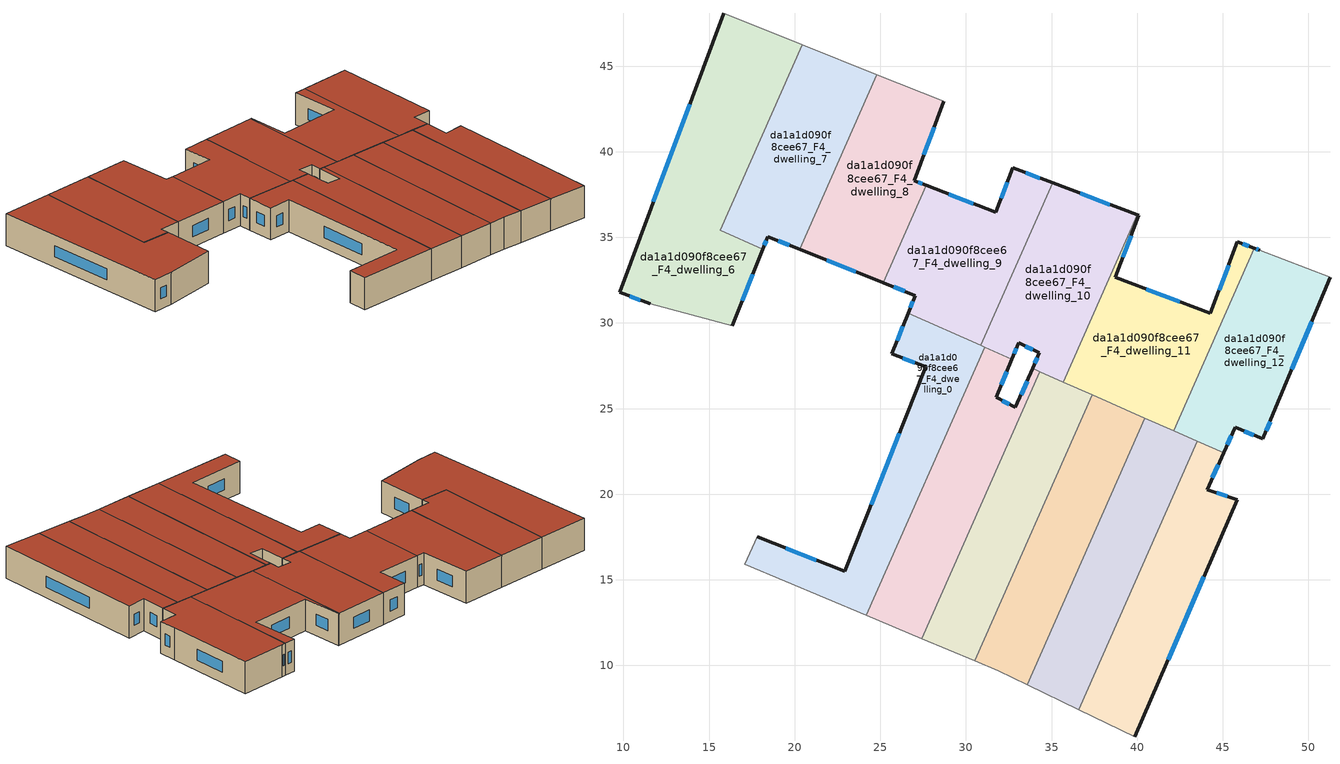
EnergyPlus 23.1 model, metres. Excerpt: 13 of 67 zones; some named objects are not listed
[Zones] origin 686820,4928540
da1a1d090f8cee67_F4_dwelling_0
 floor to da1a1d090f8cee67_F3_dwelling_0 (EU_floor_Construction): 31.08,28.59 24.17,12.94 17.09,15.91 17.81,17.51 22.93,15.49 27.64,27.43 25.68,28.2 26.61,30.57 z12
 wall outside (EU_wall_Construction): 26.61,30.57 25.68,28.2 27.64,27.43 22.93,15.49 17.81,17.51 z12:15
 wall to da1a1d090f8cee67_F4_dwelling_1 (EU_wall_Construction): 24.17,12.94 31.08,28.59 z12:15
 wall adiabatic (EU_wall_Construction): 17.81,17.51 17.09,15.91 24.17,12.94 z12:15
 wall to da1a1d090f8cee67_F4_dwelling_9 (EU_wall_Construction): 30.86,28.69 26.61,30.57 z12:15
 wall to da1a1d090f8cee67_F4_dwelling_10 (EU_wall_Construction): 31.08,28.59 30.86,28.69 z12:15
 window (EU_Window_Construction): 26.11,23.55 24.46,19.38 / 26.31,27.95 27,27.68 / 26.31,29.8 25.98,28.97 / 21.26,16.15 19.47,16.86 z12.98:14.02
 roof outside (EU_roof_Construction): 24.17,12.94 31.08,28.59 26.61,30.57 25.68,28.2 27.64,27.43 22.93,15.49 17.81,17.51 17.09,15.91 z15
da1a1d090f8cee67_F4_dwelling_1
 floor to da1a1d090f8cee67_F3_dwelling_1 (EU_floor_Construction): 33.89,27.35 34.31,27.16 27.42,11.57 24.17,12.94 31.08,28.59 32.68,27.89 31.77,25.66 32.89,25.08 z12
 wall outside (EU_wall_Construction): 33.89,27.35 32.89,25.08 31.77,25.66 32.68,27.89 z12:15
 wall to da1a1d090f8cee67_F4_dwelling_2 (EU_wall_Construction): 27.42,11.57 34.31,27.16 z12:15
 wall adiabatic (EU_wall_Construction): 24.17,12.94 27.42,11.57 z12:15
 wall to da1a1d090f8cee67_F4_dwelling_10 (EU_wall_Construction): 34.31,27.16 33.89,27.35 / 32.68,27.89 31.08,28.59 z12:15
 window (EU_Window_Construction): 32.06,26.38 32.38,27.16 / 32.52,25.27 32.13,25.47 / 33.57,26.61 33.22,25.82 z12.98:14.02
 roof outside (EU_roof_Construction): 27.42,11.57 34.31,27.16 33.89,27.35 32.89,25.08 31.77,25.66 32.68,27.89 31.08,28.59 24.17,12.94 z15
da1a1d090f8cee67_F4_dwelling_10
 floor to da1a1d090f8cee67_F3_dwelling_10 (EU_floor_Construction): 40.01,36.31 35.69,26.55 33.89,27.35 34.29,28.25 33.07,28.84 32.68,27.89 30.86,28.69 35.06,38.17 z12
 wall outside (EU_wall_Construction): 32.68,27.89 33.07,28.84 34.29,28.25 33.89,27.35 / 40.01,36.31 35.06,38.17 z12:15
 wall to da1a1d090f8cee67_F4_dwelling_9 (EU_wall_Construction): 35.06,38.17 30.86,28.69 z12:15
 wall to da1a1d090f8cee67_F4_dwelling_11 (EU_wall_Construction): 35.69,26.55 40.01,36.31 z12:15
 wall to da1a1d090f8cee67_F4_dwelling_2 (EU_wall_Construction): 34.31,27.16 35.69,26.55 z12:15
 window (EU_Window_Construction): 34.16,27.96 34.02,27.64 / 33.47,28.65 33.89,28.45 / 32.8,28.2 32.94,28.53 / 38.4,36.92 36.67,37.57 z12.98:14.02
 roof outside (EU_roof_Construction): 35.69,26.55 40.01,36.31 35.06,38.17 30.86,28.69 32.68,27.89 33.07,28.84 34.29,28.25 33.89,27.35 z15
da1a1d090f8cee67_F4_dwelling_11
 floor to da1a1d090f8cee67_F3_dwelling_11 (EU_floor_Construction): 45.85,34.74 46.84,34.36 42.13,23.71 35.69,26.55 40.01,36.31 40.09,36.28 38.72,32.66 44.28,30.56 z12
 wall outside (EU_wall_Construction): 46.84,34.36 45.85,34.74 44.28,30.56 38.72,32.66 40.09,36.28 40.01,36.31 z12:15
 wall to da1a1d090f8cee67_F4_dwelling_12 (EU_wall_Construction): 42.13,23.71 46.84,34.36 z12:15
 wall to da1a1d090f8cee67_F4_dwelling_3 (EU_wall_Construction): 37.38,25.81 40.45,24.45 z12:15
 wall to da1a1d090f8cee67_F4_dwelling_2 (EU_wall_Construction): 35.69,26.55 37.38,25.81 z12:15
 wall to da1a1d090f8cee67_F4_dwelling_4 (EU_wall_Construction): 40.45,24.45 42.13,23.7 z12:15
 window (EU_Window_Construction): 45.34,33.38 44.79,31.92 / 46.52,34.48 46.17,34.62 / 39.16,33.84 39.64,35.1 / 42.47,31.24 40.53,31.98 z12.98:14.02
 roof outside (EU_roof_Construction): 42.13,23.71 46.84,34.36 45.85,34.74 44.28,30.56 38.72,32.66 40.09,36.28 40.01,36.31 35.69,26.55 z15
da1a1d090f8cee67_F4_dwelling_12
 floor to da1a1d090f8cee67_F3_dwelling_12 (EU_floor_Construction): 51.26,32.66 47.96,24.73 47.34,23.23 45.72,23.9 45.05,22.42 42.13,23.71 46.84,34.36 47.16,34.24 z12
 wall outside (EU_wall_Construction): 45.05,22.42 45.72,23.9 47.34,23.23 47.96,24.73 51.26,32.66 / 47.16,34.24 46.84,34.36 z12:15
 wall adiabatic (EU_wall_Construction): 51.26,32.66 47.16,34.24 z12:15
 wall to da1a1d090f8cee67_F4_dwelling_5 (EU_wall_Construction): 43.51,23.1 45.05,22.42 z12:15
 wall to da1a1d090f8cee67_F4_dwelling_4 (EU_wall_Construction): 42.13,23.7 43.51,23.1 z12:15
 window (EU_Window_Construction): 47.54,23.72 47.75,24.24 / 46.24,23.68 46.81,23.45 / 45.26,22.9 45.5,23.42 / 47.06,34.28 46.95,34.32 / 49.03,27.31 50.18,30.08 z12.98:14.02
 roof outside (EU_roof_Construction): 47.34,23.23 47.96,24.73 51.26,32.66 47.16,34.24 46.84,34.36 42.13,23.71 45.05,22.42 45.72,23.9 z15
da1a1d090f8cee67_F4_dwelling_2
 floor to da1a1d090f8cee67_F3_dwelling_2 (EU_floor_Construction): 37.38,25.81 30.51,10.27 27.42,11.57 34.31,27.16 z12
 wall to da1a1d090f8cee67_F4_dwelling_3 (EU_wall_Construction): 30.51,10.27 37.38,25.81 z12:15
 wall adiabatic (EU_wall_Construction): 27.42,11.57 30.51,10.27 z12:15
 roof outside (EU_roof_Construction): 30.51,10.27 37.38,25.81 34.31,27.16 27.42,11.57 z15
da1a1d090f8cee67_F4_dwelling_3
 floor to da1a1d090f8cee67_F3_dwelling_3 (EU_floor_Construction): 40.45,24.45 33.57,8.88 31.9,9.68 30.51,10.27 37.38,25.81 z12
 wall to da1a1d090f8cee67_F4_dwelling_4 (EU_wall_Construction): 33.57,8.88 40.45,24.45 z12:15
 wall adiabatic (EU_wall_Construction): 30.51,10.27 31.9,9.68 33.57,8.88 z12:15
 roof outside (EU_roof_Construction): 33.57,8.88 40.45,24.45 37.38,25.81 30.51,10.27 31.9,9.68 z15
da1a1d090f8cee67_F4_dwelling_4
 floor to da1a1d090f8cee67_F3_dwelling_4 (EU_floor_Construction): 43.51,23.1 36.58,7.43 33.57,8.88 40.45,24.45 z12
 wall to da1a1d090f8cee67_F4_dwelling_5 (EU_wall_Construction): 36.58,7.43 43.51,23.1 z12:15
 wall adiabatic (EU_wall_Construction): 33.57,8.88 36.58,7.43 z12:15
 roof outside (EU_roof_Construction): 36.58,7.43 43.51,23.1 40.45,24.45 33.57,8.88 z15
da1a1d090f8cee67_F4_dwelling_5
 floor to da1a1d090f8cee67_F3_dwelling_5 (EU_floor_Construction): 45.05,22.42 44.08,20.27 45.83,19.69 39.87,5.84 36.58,7.43 43.51,23.1 z12
 wall outside (EU_wall_Construction): 39.87,5.84 45.83,19.69 44.08,20.27 45.05,22.42 z12:15
 wall adiabatic (EU_wall_Construction): 36.58,7.43 39.87,5.84 z12:15
 window (EU_Window_Construction): 44.39,20.97 44.73,21.72 / 45.26,19.88 44.65,20.08 / 41.8,10.35 43.89,15.19 z12.98:14.02
 roof outside (EU_roof_Construction): 39.87,5.84 45.83,19.69 44.08,20.27 45.05,22.42 43.51,23.1 36.58,7.43 z15
da1a1d090f8cee67_F4_dwelling_6
 floor to da1a1d090f8cee67_F3_dwelling_6 (EU_floor_Construction): 20.45,46.24 15.66,35.41 18.14,34.31 16.35,29.84 11.57,31.12 9.77,31.79 15.85,48.08 z12
 wall outside (EU_wall_Construction): 16.35,29.84 18.14,34.31 / 15.85,48.08 9.77,31.79 11.57,31.12 z12:15
 wall adiabatic (EU_wall_Construction): 20.45,46.24 15.85,48.08 / 11.57,31.12 16.35,29.84 z12:15
 wall to da1a1d090f8cee67_F4_dwelling_7 (EU_wall_Construction): 18.14,34.31 15.66,35.41 20.45,46.24 z12:15
 window (EU_Window_Construction): 16.93,31.3 17.55,32.86 / 10.35,31.58 10.98,31.34 / 13.87,42.78 11.74,37.09 z12.98:14.02
 roof outside (EU_roof_Construction): 16.35,29.84 18.14,34.31 15.66,35.41 20.45,46.24 15.85,48.08 9.77,31.79 11.57,31.12 z15
da1a1d090f8cee67_F4_dwelling_7
 floor to da1a1d090f8cee67_F3_dwelling_7 (EU_floor_Construction): 24.79,44.51 20.28,34.3 18.43,35.04 18.14,34.31 15.66,35.41 20.45,46.24 z12
 wall outside (EU_wall_Construction): 18.14,34.31 18.43,35.04 20.28,34.3 z12:15
 wall adiabatic (EU_wall_Construction): 24.79,44.51 20.45,46.24 z12:15
 wall to da1a1d090f8cee67_F4_dwelling_8 (EU_wall_Construction): 20.28,34.3 24.79,44.51 z12:15
 window (EU_Window_Construction): 18.23,34.55 18.33,34.81 / 19.03,34.8 19.68,34.54 z12.98:14.02
 roof outside (EU_roof_Construction): 20.28,34.3 24.79,44.51 20.45,46.24 15.66,35.41 18.14,34.31 18.43,35.04 z15
da1a1d090f8cee67_F4_dwelling_8
 floor to da1a1d090f8cee67_F3_dwelling_8 (EU_floor_Construction): 28.71,42.94 26.98,38.31 27.68,38.04 25.16,32.35 20.28,34.3 24.79,44.51 z12
 wall outside (EU_wall_Construction): 20.28,34.3 25.16,32.35 / 27.68,38.04 26.98,38.31 28.71,42.94 z12:15
 wall to da1a1d090f8cee67_F4_dwelling_9 (EU_wall_Construction): 25.16,32.35 27.68,38.04 z12:15
 wall adiabatic (EU_wall_Construction): 28.71,42.94 24.79,44.51 z12:15
 window (EU_Window_Construction): 21.87,33.67 23.57,32.98 / 27.54,39.82 28.14,41.44 / 27.45,38.13 27.2,38.22 z12.98:14.02
 roof outside (EU_roof_Construction): 25.16,32.35 27.68,38.04 26.98,38.31 28.71,42.94 24.79,44.51 20.28,34.3 z15
da1a1d090f8cee67_F4_dwelling_9
 floor to da1a1d090f8cee67_F3_dwelling_9 (EU_floor_Construction): 35.06,38.17 30.86,28.69 26.61,30.57 27.03,31.6 25.16,32.35 27.68,38.04 31.75,36.45 32.73,39.05 z12
 wall outside (EU_wall_Construction): 25.16,32.35 27.03,31.6 26.61,30.57 / 35.06,38.17 32.73,39.05 31.75,36.45 27.68,38.04 z12:15
 window (EU_Window_Construction): 26.89,31.27 26.75,30.9 / 25.77,32.11 26.42,31.85 / 30.42,36.97 29,37.52 / 32.41,38.21 32.07,37.3 / 34.3,38.46 33.48,38.77 z12.98:14.02
 roof outside (EU_roof_Construction): 30.86,28.69 35.06,38.17 32.73,39.05 31.75,36.45 27.68,38.04 25.16,32.35 27.03,31.6 26.61,30.57 z15
[Building]
EU S2 Campaign: North Axis=0; Terrain=City; Solar Distribution=FullExterior
[Site:Location]
Bologna: Latitude=44.5; Longitude=11.25; Time Zone=1; Elevation=37
[SizingPeriod:WeatherFileDays]
AnnualSizingPeriod: Begin Month=1; Begin Day of Month=1; End Month=12; End Day of Month=31; Day of Week for Start Day=Monday; Use Weather File Daylight Saving Period=No; Use Weather File Rain and Snow Indicators=No
[MATERIAL]
EU_InternalMass_Material: Roughness=MediumRough; Thickness=0.1; Conductivity=1; Density=1800; Specific Heat=900; Thermal Absorptance=0.9; Solar Absorptance=0.7; Visible Absorptance=0.7
[MATERIAL:NOMASS] Roughness=MediumRough; Thermal Absorptance=0.9; Solar Absorptance=0.7; Visible Absorptance=0.7
Name | Thermal Resistance
EU_wall_NoMass | 0.905828
EU_roof_NoMass | 0.37593
EU_floor_NoMass | 0.67114
[WINDOWMATERIAL:SIMPLEGLAZINGSYSTEM]
EU_Window_SimpleGlazing: UFactor=4.52486; Solar Heat Gain Coefficient=0.85; Visible Transmittance=0.85
[CONSTRUCTION]
EU_wall_Construction: EU_wall_NoMass
EU_roof_Construction: EU_roof_NoMass
EU_floor_Construction: EU_floor_NoMass
EU_Window_Construction: EU_Window_SimpleGlazing
EU_InternalMass_Construction: EU_InternalMass_Material
[ZONE] Type=1; Multiplier=1; Ceiling Height=autocalculate; Floor Area=autocalculate; Part of Total Floor Area=Yes
Name | Volume
da1a1d090f8cee67_F4_dwelling_0 | 171.283
da1a1d090f8cee67_F4_dwelling_1 | 171.229
da1a1d090f8cee67_F4_dwelling_10 | 162.543
da1a1d090f8cee67_F4_dwelling_11; da1a1d090f8cee67_F4_dwelling_8 | 162.539
da1a1d090f8cee67_F4_dwelling_12 | 162.53
da1a1d090f8cee67_F4_dwelling_2 | 171.272
da1a1d090f8cee67_F4_dwelling_3 | 171.254
da1a1d090f8cee67_F4_dwelling_4 | 171.237
da1a1d090f8cee67_F4_dwelling_5 | 171.275
da1a1d090f8cee67_F4_dwelling_6 | 272.724
da1a1d090f8cee67_F4_dwelling_7 | 162.545
da1a1d090f8cee67_F4_dwelling_9 | 162.536
[INTERNALMASS] Construction=EU_InternalMass_Construction
Name | Zone or ZoneList | Surface Area
da1a1d090f8cee67_F4_dwelling_0_EU_InternalMass | da1a1d090f8cee67_F4_dwelling_0 | 57.0944
da1a1d090f8cee67_F4_dwelling_1_EU_InternalMass | da1a1d090f8cee67_F4_dwelling_1 | 57.0756
da1a1d090f8cee67_F4_dwelling_2_EU_InternalMass | da1a1d090f8cee67_F4_dwelling_2 | 57.0906
da1a1d090f8cee67_F4_dwelling_3_EU_InternalMass | da1a1d090f8cee67_F4_dwelling_3 | 57.085
da1a1d090f8cee67_F4_dwelling_4_EU_InternalMass | da1a1d090f8cee67_F4_dwelling_4 | 57.0785
da1a1d090f8cee67_F4_dwelling_5_EU_InternalMass | da1a1d090f8cee67_F4_dwelling_5 | 57.0916
da1a1d090f8cee67_F4_dwelling_6_EU_InternalMass | da1a1d090f8cee67_F4_dwelling_6 | 90.9071
da1a1d090f8cee67_F4_dwelling_7_EU_InternalMass | da1a1d090f8cee67_F4_dwelling_7 | 54.1814
da1a1d090f8cee67_F4_dwelling_8_EU_InternalMass | da1a1d090f8cee67_F4_dwelling_8 | 54.1798
da1a1d090f8cee67_F4_dwelling_9_EU_InternalMass | da1a1d090f8cee67_F4_dwelling_9 | 54.179
da1a1d090f8cee67_F4_dwelling_10_EU_InternalMass | da1a1d090f8cee67_F4_dwelling_10 | 54.1813
da1a1d090f8cee67_F4_dwelling_11_EU_InternalMass | da1a1d090f8cee67_F4_dwelling_11 | 54.1799
da1a1d090f8cee67_F4_dwelling_12_EU_InternalMass | da1a1d090f8cee67_F4_dwelling_12 | 54.1764
[OTHEREQUIPMENT] Fuel Type=Electricity; Design Level Calculation Method=Watts/Area; Power per Zone Floor Area=1; Fraction Latent=0; Fraction Radiant=0; Fraction Lost=0; Carbon Dioxide Generation Rate=0; EndUse Subcategory=EU_Step8_InternalGains
Name | Zone or ZoneList or Space or SpaceList | Schedule
EU_Step8_InternalGain_da1a1d090f8cee67_F4_dwelling_0_f000 | da1a1d090f8cee67_F4_dwelling_0 | EU_Step8_GainSchedule_da1a1d090f8cee67_F4_dwelling_0_f000
EU_Step8_InternalGain_da1a1d090f8cee67_F4_dwelling_1_f000 | da1a1d090f8cee67_F4_dwelling_1 | EU_Step8_GainSchedule_da1a1d090f8cee67_F4_dwelling_1_f000
EU_Step8_InternalGain_da1a1d090f8cee67_F4_dwelling_2_f000 | da1a1d090f8cee67_F4_dwelling_2 | EU_Step8_GainSchedule_da1a1d090f8cee67_F4_dwelling_2_f000
EU_Step8_InternalGain_da1a1d090f8cee67_F4_dwelling_3_f000 | da1a1d090f8cee67_F4_dwelling_3 | EU_Step8_GainSchedule_da1a1d090f8cee67_F4_dwelling_3_f000
EU_Step8_InternalGain_da1a1d090f8cee67_F4_dwelling_4_f000 | da1a1d090f8cee67_F4_dwelling_4 | EU_Step8_GainSchedule_da1a1d090f8cee67_F4_dwelling_4_f000
EU_Step8_InternalGain_da1a1d090f8cee67_F4_dwelling_5_f000 | da1a1d090f8cee67_F4_dwelling_5 | EU_Step8_GainSchedule_da1a1d090f8cee67_F4_dwelling_5_f000
EU_Step8_InternalGain_da1a1d090f8cee67_F4_dwelling_6_f000 | da1a1d090f8cee67_F4_dwelling_6 | EU_Step8_GainSchedule_da1a1d090f8cee67_F4_dwelling_6_f000
EU_Step8_InternalGain_da1a1d090f8cee67_F4_dwelling_7_f000 | da1a1d090f8cee67_F4_dwelling_7 | EU_Step8_GainSchedule_da1a1d090f8cee67_F4_dwelling_7_f000
EU_Step8_InternalGain_da1a1d090f8cee67_F4_dwelling_8_f000 | da1a1d090f8cee67_F4_dwelling_8 | EU_Step8_GainSchedule_da1a1d090f8cee67_F4_dwelling_8_f000
EU_Step8_InternalGain_da1a1d090f8cee67_F4_dwelling_9_f000 | da1a1d090f8cee67_F4_dwelling_9 | EU_Step8_GainSchedule_da1a1d090f8cee67_F4_dwelling_9_f000
EU_Step8_InternalGain_da1a1d090f8cee67_F4_dwelling_10_f000 | da1a1d090f8cee67_F4_dwelling_10 | EU_Step8_GainSchedule_da1a1d090f8cee67_F4_dwelling_10_f000
EU_Step8_InternalGain_da1a1d090f8cee67_F4_dwelling_11_f000 | da1a1d090f8cee67_F4_dwelling_11 | EU_Step8_GainSchedule_da1a1d090f8cee67_F4_dwelling_11_f000
EU_Step8_InternalGain_da1a1d090f8cee67_F4_dwelling_12_f000 | da1a1d090f8cee67_F4_dwelling_12 | EU_Step8_GainSchedule_da1a1d090f8cee67_F4_dwelling_12_f000
[ZONEVENTILATION:DESIGNFLOWRATE] Schedule=EU_AlwaysOn; Design Flow Rate Calculation Method=AirChanges/Hour; Air Changes per Hour=0.73129; Ventilation Type=Natural; Fan Pressure Rise=0; Fan Total Efficiency=1; Constant Term Coefficient=1; Temperature Term Coefficient=0; Velocity Term Coefficient=0; Velocity Squared Term Coefficient=0; Minimum Indoor Temperature=-100; Maximum Indoor Temperature=100; Delta Temperature=-100; Minimum Outdoor Temperature=-100; Maximum Outdoor Temperature=100; Maximum Wind Speed=40
Name | Zone or ZoneList or Space or SpaceList
EU_ConstantAir_da1a1d090f8cee67_F4_dwelling_0 | da1a1d090f8cee67_F4_dwelling_0
EU_ConstantAir_da1a1d090f8cee67_F4_dwelling_1 | da1a1d090f8cee67_F4_dwelling_1
EU_ConstantAir_da1a1d090f8cee67_F4_dwelling_2 | da1a1d090f8cee67_F4_dwelling_2
EU_ConstantAir_da1a1d090f8cee67_F4_dwelling_3 | da1a1d090f8cee67_F4_dwelling_3
EU_ConstantAir_da1a1d090f8cee67_F4_dwelling_4 | da1a1d090f8cee67_F4_dwelling_4
EU_ConstantAir_da1a1d090f8cee67_F4_dwelling_5 | da1a1d090f8cee67_F4_dwelling_5
EU_ConstantAir_da1a1d090f8cee67_F4_dwelling_6 | da1a1d090f8cee67_F4_dwelling_6
EU_ConstantAir_da1a1d090f8cee67_F4_dwelling_7 | da1a1d090f8cee67_F4_dwelling_7
EU_ConstantAir_da1a1d090f8cee67_F4_dwelling_8 | da1a1d090f8cee67_F4_dwelling_8
EU_ConstantAir_da1a1d090f8cee67_F4_dwelling_9 | da1a1d090f8cee67_F4_dwelling_9
EU_ConstantAir_da1a1d090f8cee67_F4_dwelling_10 | da1a1d090f8cee67_F4_dwelling_10
EU_ConstantAir_da1a1d090f8cee67_F4_dwelling_11 | da1a1d090f8cee67_F4_dwelling_11
EU_ConstantAir_da1a1d090f8cee67_F4_dwelling_12 | da1a1d090f8cee67_F4_dwelling_12
[HVACTEMPLATE:ZONE:IDEALLOADSAIRSYSTEM] System Availability Schedule=EU_AlwaysOn; Maximum Heating Supply Air Temperature=50; Minimum Cooling Supply Air Temperature=13; Maximum Heating Supply Air Humidity Ratio=0.0156; Minimum Cooling Supply Air Humidity Ratio=0.0077; Heating Limit=NoLimit; Cooling Limit=NoLimit; Heating Availability Schedule=EU_AlwaysOn; Cooling Availability Schedule=EU_CoolingOff; Dehumidification Control Type=ConstantSensibleHeatRatio; Cooling Sensible Heat Ratio=0.7; Dehumidification Setpoint=60; Humidification Control Type=None; Humidification Setpoint=30; Outdoor Air Method=None; Outdoor Air Flow Rate per Person=0.00944; Outdoor Air Flow Rate per Zone Floor Area=0; Outdoor Air Flow Rate per Zone=0; Demand Controlled Ventilation Type=None; Outdoor Air Economizer Type=NoEconomizer; Heat Recovery Type=None; Sensible Heat Recovery Effectiveness=0.7; Latent Heat Recovery Effectiveness=0.65
Name | Template Thermostat
da1a1d090f8cee67_F4_dwelling_0 | EU_HeatOnly_da1a1d090f8cee67_F4_dwelling_0
da1a1d090f8cee67_F4_dwelling_1 | EU_HeatOnly_da1a1d090f8cee67_F4_dwelling_1
da1a1d090f8cee67_F4_dwelling_2 | EU_HeatOnly_da1a1d090f8cee67_F4_dwelling_2
da1a1d090f8cee67_F4_dwelling_3 | EU_HeatOnly_da1a1d090f8cee67_F4_dwelling_3
da1a1d090f8cee67_F4_dwelling_4 | EU_HeatOnly_da1a1d090f8cee67_F4_dwelling_4
da1a1d090f8cee67_F4_dwelling_5 | EU_HeatOnly_da1a1d090f8cee67_F4_dwelling_5
da1a1d090f8cee67_F4_dwelling_6 | EU_HeatOnly_da1a1d090f8cee67_F4_dwelling_6
da1a1d090f8cee67_F4_dwelling_7 | EU_HeatOnly_da1a1d090f8cee67_F4_dwelling_7
da1a1d090f8cee67_F4_dwelling_8 | EU_HeatOnly_da1a1d090f8cee67_F4_dwelling_8
da1a1d090f8cee67_F4_dwelling_9 | EU_HeatOnly_da1a1d090f8cee67_F4_dwelling_9
da1a1d090f8cee67_F4_dwelling_10 | EU_HeatOnly_da1a1d090f8cee67_F4_dwelling_10
da1a1d090f8cee67_F4_dwelling_11 | EU_HeatOnly_da1a1d090f8cee67_F4_dwelling_11
da1a1d090f8cee67_F4_dwelling_12 | EU_HeatOnly_da1a1d090f8cee67_F4_dwelling_12
[SIZING:ZONE] Zone Cooling Design Supply Air Temperature Input Method=SupplyAirTemperature; Zone Cooling Design Supply Air Temperature=13; Zone Heating Design Supply Air Temperature Input Method=SupplyAirTemperature; Zone Heating Design Supply Air Temperature=50; Zone Cooling Design Supply Air Humidity Ratio=0.008; Zone Heating Design Supply Air Humidity Ratio=0.008; Cooling Design Air Flow Method=DesignDay; Cooling Design Air Flow Rate=0; Cooling Minimum Air Flow per Zone Floor Area=0.000762; Cooling Minimum Air Flow=0; Cooling Minimum Air Flow Fraction=0.2; Heating Design Air Flow Method=DesignDay; Heating Design Air Flow Rate=0; Heating Maximum Air Flow per Zone Floor Area=0.002032; Heating Maximum Air Flow=0.141576; Heating Maximum Air Flow Fraction=0.3; Account for Dedicated Outdoor Air System=No; Dedicated Outdoor Air System Control Strategy=NeutralSupplyAir; Dedicated Outdoor Air Low Setpoint Temperature for Design=autosize; Dedicated Outdoor Air High Setpoint Temperature for Design=autosize; Zone Load Sizing Method=Sensible Load Only No Latent Load; Zone Latent Cooling Design Supply Air Humidity Ratio Input Method=HumidityRatioDifference; Zone Cooling Design Supply Air Humidity Ratio Difference=0.005; Zone Latent Heating Design Supply Air Humidity Ratio Input Method=HumidityRatioDifference; Zone Humidification Design Supply Air Humidity Ratio Difference=0.005
da1a1d090f8cee67_F4_dwelling_0; da1a1d090f8cee67_F4_dwelling_1; da1a1d090f8cee67_F4_dwelling_2; da1a1d090f8cee67_F4_dwelling_3; da1a1d090f8cee67_F4_dwelling_4; da1a1d090f8cee67_F4_dwelling_5; da1a1d090f8cee67_F4_dwelling_6; da1a1d090f8cee67_F4_dwelling_7; da1a1d090f8cee67_F4_dwelling_8; da1a1d090f8cee67_F4_dwelling_9; da1a1d090f8cee67_F4_dwelling_10; da1a1d090f8cee67_F4_dwelling_11; da1a1d090f8cee67_F4_dwelling_12
[SCHEDULE:CONSTANT]
Name | Hourly Value
EU_AlwaysOn | 1
EU_CoolingOff | 0
[SCHEDULE:FILE] Column Number=1; Rows to Skip at Top=0; Number of Hours of Data=8760; Column Separator=Comma; Interpolate to Timestep=No; Minutes per Item=60; Adjust Schedule for Daylight Savings=Yes
Name | File
EU_Step8_GainSchedule_da1a1d090f8cee67_F4_dwelling_0_f000 | ../../schedules/da1a1d090f8cee67/da1a1d090f8cee67_F4_dwelling_0_f000_gain.csv
EU_Step8_GainSchedule_da1a1d090f8cee67_F4_dwelling_1_f000 | ../../schedules/da1a1d090f8cee67/da1a1d090f8cee67_F4_dwelling_1_f000_gain.csv
EU_Step8_GainSchedule_da1a1d090f8cee67_F4_dwelling_2_f000 | ../../schedules/da1a1d090f8cee67/da1a1d090f8cee67_F4_dwelling_2_f000_gain.csv
EU_Step8_GainSchedule_da1a1d090f8cee67_F4_dwelling_3_f000 | ../../schedules/da1a1d090f8cee67/da1a1d090f8cee67_F4_dwelling_3_f000_gain.csv
EU_Step8_GainSchedule_da1a1d090f8cee67_F4_dwelling_4_f000 | ../../schedules/da1a1d090f8cee67/da1a1d090f8cee67_F4_dwelling_4_f000_gain.csv
EU_Step8_GainSchedule_da1a1d090f8cee67_F4_dwelling_5_f000 | ../../schedules/da1a1d090f8cee67/da1a1d090f8cee67_F4_dwelling_5_f000_gain.csv
EU_Step8_GainSchedule_da1a1d090f8cee67_F4_dwelling_6_f000 | ../../schedules/da1a1d090f8cee67/da1a1d090f8cee67_F4_dwelling_6_f000_gain.csv
EU_Step8_GainSchedule_da1a1d090f8cee67_F4_dwelling_7_f000 | ../../schedules/da1a1d090f8cee67/da1a1d090f8cee67_F4_dwelling_7_f000_gain.csv
EU_Step8_GainSchedule_da1a1d090f8cee67_F4_dwelling_8_f000 | ../../schedules/da1a1d090f8cee67/da1a1d090f8cee67_F4_dwelling_8_f000_gain.csv
EU_Step8_GainSchedule_da1a1d090f8cee67_F4_dwelling_9_f000 | ../../schedules/da1a1d090f8cee67/da1a1d090f8cee67_F4_dwelling_9_f000_gain.csv
EU_Step8_GainSchedule_da1a1d090f8cee67_F4_dwelling_10_f000 | ../../schedules/da1a1d090f8cee67/da1a1d090f8cee67_F4_dwelling_10_f000_gain.csv
EU_Step8_GainSchedule_da1a1d090f8cee67_F4_dwelling_11_f000 | ../../schedules/da1a1d090f8cee67/da1a1d090f8cee67_F4_dwelling_11_f000_gain.csv
EU_Step8_GainSchedule_da1a1d090f8cee67_F4_dwelling_12_f000 | ../../schedules/da1a1d090f8cee67/da1a1d090f8cee67_F4_dwelling_12_f000_gain.csv
